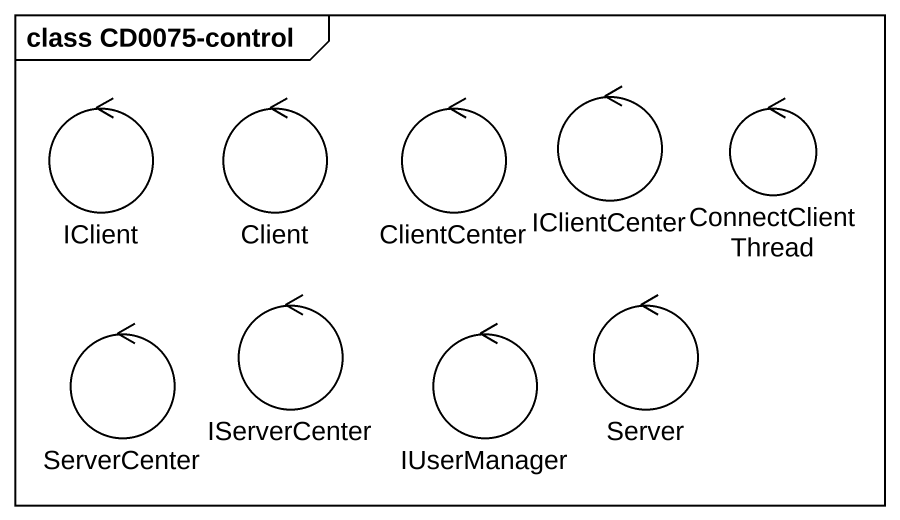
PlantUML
@startuml
mainframe class CD0075-control
control IClient
control Client
control ClientCenter
control IClientCenter
control ConnectClientThread
control IServerCenter
control Server
control ServerCenter
control IUserManager
@enduml
